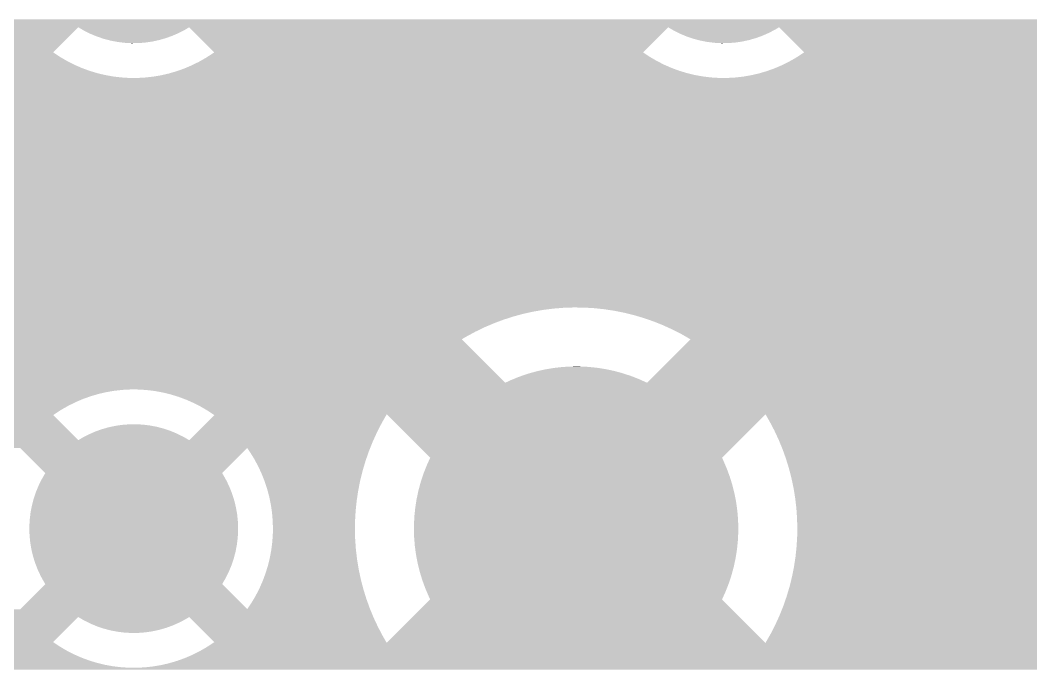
# Model space of a CAD drawing. Extents: x 295 to 953, y 10 to 290.
# Drawn here: x 568.9 to 578.47, y 105.11 to 111.26 of the extents above; entities that cross this region are included whole.
import ezdxf

# ---------------------------------------------------------------- set-up
doc = ezdxf.new("R2010")
doc.units = 0
doc.header["$LTSCALE"] = 5
doc.header["$MEASUREMENT"] = 0
doc.layers.add('PWR1', color=7, linetype='CONTINUOUS')

msp = doc.modelspace()

# ---------------------------------------------------------------- linework, layer by layer
at = {"layer": 'PWR1'}
for points in [[(562.9906, 111.2486), (562.9906, 111.2643), (606.325, 111.2486), (606.3519, 111.2643)], [(562.9906, 111.1898), (562.9906, 111.2486), (606.2499, 111.1898), (606.325, 111.2486)], [(562.9906, 110.9522), (562.9906, 111.1898), (569.2123, 110.9522), (569.4499, 111.1898)], [(569.489, 111.167), (569.4499, 111.1898), (570.463, 111.167), (570.5012, 111.1898)], [(569.5074, 111.1563), (569.489, 111.167), (570.4427, 111.1563), (570.463, 111.167)], [(569.5481, 111.1362), (569.5074, 111.1563), (570.4041, 111.1362), (570.4427, 111.1563)], [(570.7388, 110.9522), (570.5012, 111.1898), (574.8004, 110.9522), (575.0379, 111.1898)], [(575.077, 111.167), (575.0379, 111.1898), (576.051, 111.167), (576.0892, 111.1898)], [(575.0954, 111.1563), (575.077, 111.167), (576.0307, 111.1563), (576.051, 111.167)], [(575.1361, 111.1362), (575.0954, 111.1563), (575.9921, 111.1362), (576.0307, 111.1563)], [(576.2338, 111.0452), (576.0892, 111.1898), (606.0654, 111.0452), (606.2499, 111.1898)], [(569.567, 111.1269), (569.5481, 111.1362), (570.3829, 111.1269), (570.4041, 111.1362)], [(569.6091, 111.1094), (569.567, 111.1269), (570.3433, 111.1094), (570.3829, 111.1269)], [(569.6284, 111.1015), (569.6091, 111.1094), (570.3213, 111.1015), (570.3433, 111.1094)], [(569.6719, 111.0868), (569.6284, 111.1015), (570.2808, 111.0868), (570.3213, 111.1015)], [(569.6914, 111.0802), (569.6719, 111.0868), (570.2579, 111.0802), (570.2808, 111.0868)], [(569.7362, 111.0684), (569.6914, 111.0802), (570.2169, 111.0684), (570.2579, 111.0802)], [(569.7557, 111.0633), (569.7362, 111.0684), (570.1931, 111.0633), (570.2169, 111.0684)], [(569.8019, 111.0544), (569.7557, 111.0633), (570.1519, 111.0544), (570.1931, 111.0633)], [(575.155, 111.1269), (575.1361, 111.1362), (575.9709, 111.1269), (575.9921, 111.1362)], [(575.1971, 111.1094), (575.155, 111.1269), (575.9313, 111.1094), (575.9709, 111.1269)], [(575.2164, 111.1015), (575.1971, 111.1094), (575.9093, 111.1015), (575.9313, 111.1094)], [(575.2599, 111.0868), (575.2164, 111.1015), (575.8688, 111.0868), (575.9093, 111.1015)], [(575.2794, 111.0802), (575.2599, 111.0868), (575.8459, 111.0802), (575.8688, 111.0868)], [(575.3242, 111.0684), (575.2794, 111.0802), (575.8049, 111.0684), (575.8459, 111.0802)], [(575.3437, 111.0633), (575.3242, 111.0684), (575.7811, 111.0633), (575.8049, 111.0684)], [(575.3899, 111.0544), (575.3437, 111.0633), (575.7399, 111.0544), (575.7811, 111.0633)], [(569.821, 111.0507), (569.8019, 111.0544), (570.1267, 111.0507), (570.1519, 111.0544)], [(569.869, 111.0447), (569.821, 111.0507), (570.0861, 111.0447), (570.1267, 111.0507)], [(569.887, 111.0425), (569.869, 111.0447), (570.0578, 111.0425), (570.0861, 111.0447)], [(569.9401, 111.0395), (569.887, 111.0425), (570.0198, 111.0395), (570.0578, 111.0425)], [(569.9533, 111.0388), (569.9401, 111.0395), (569.9533, 111.0388), (570.0198, 111.0395)], [(575.409, 111.0507), (575.3899, 111.0544), (575.7147, 111.0507), (575.7399, 111.0544)], [(575.457, 111.0447), (575.409, 111.0507), (575.6741, 111.0447), (575.7147, 111.0507)], [(575.475, 111.0425), (575.457, 111.0447), (575.6458, 111.0425), (575.6741, 111.0447)], [(575.5281, 111.0395), (575.475, 111.0425), (575.6078, 111.0395), (575.6458, 111.0425)], [(575.5413, 111.0388), (575.5281, 111.0395), (575.5413, 111.0388), (575.6078, 111.0395)], [(576.3268, 110.9522), (576.2338, 111.0452), (605.9752, 110.9522), (606.0654, 111.0452)], [(562.9906, 110.9096), (562.9906, 110.9522), (569.2761, 110.9096), (569.2123, 110.9522)], [(562.9906, 110.8708), (562.9906, 110.9096), (569.3424, 110.8708), (569.2761, 110.9096)], [(562.9906, 110.8359), (562.9906, 110.8708), (569.4108, 110.8359), (569.3424, 110.8708)], [(570.5951, 110.8634), (570.608, 110.8708), (574.9449, 110.8634), (574.9304, 110.8708)], [(570.608, 110.8708), (570.6618, 110.9014), (574.9304, 110.8708), (574.8781, 110.9014)], [(570.6618, 110.9014), (570.6743, 110.9096), (574.8781, 110.9014), (574.8641, 110.9096)], [(570.6743, 110.9096), (570.7261, 110.9433), (574.8641, 110.9096), (574.8136, 110.9433)], [(570.7261, 110.9433), (570.7386, 110.9522), (574.8136, 110.9433), (574.8003, 110.9522)], [(570.7386, 110.9522), (570.7388, 110.9522), (574.8003, 110.9522), (574.8004, 110.9522)], [(576.1831, 110.8634), (576.2498, 110.9014), (605.8889, 110.8634), (605.9258, 110.9014)], [(576.2498, 110.9014), (576.3141, 110.9433), (605.9258, 110.9014), (605.9665, 110.9433)], [(576.3141, 110.9433), (576.3268, 110.9522), (605.9665, 110.9433), (605.9752, 110.9522)], [(562.9906, 110.805), (562.9906, 110.8359), (569.4811, 110.805), (569.4108, 110.8359)], [(562.9906, 110.7783), (562.9906, 110.805), (569.5531, 110.7783), (569.4811, 110.805)], [(562.9906, 110.7559), (562.9906, 110.7783), (569.6265, 110.7559), (569.5531, 110.7783)], [(570.3233, 110.7559), (570.3833, 110.7735), (575.2145, 110.7559), (575.157, 110.7735)], [(570.3833, 110.7735), (570.397, 110.7783), (575.157, 110.7735), (575.1411, 110.7783)], [(570.397, 110.7783), (570.4556, 110.7993), (575.1411, 110.7783), (575.0845, 110.7993)], [(570.4556, 110.7993), (570.4691, 110.805), (575.0845, 110.7993), (575.0691, 110.805)], [(570.4691, 110.805), (570.5263, 110.8293), (575.0691, 110.805), (575.0137, 110.8293)], [(570.5263, 110.8293), (570.5395, 110.8359), (575.0137, 110.8293), (574.9988, 110.8359)], [(570.5395, 110.8359), (570.5951, 110.8634), (574.9988, 110.8359), (574.9449, 110.8634)], [(575.8976, 110.7519), (575.9713, 110.7735), (605.7939, 110.7519), (605.8098, 110.7735)], [(575.9713, 110.7735), (576.0436, 110.7993), (605.8098, 110.7735), (605.8289, 110.7993)], [(576.0436, 110.7993), (576.0653, 110.8085), (605.8289, 110.7993), (605.8357, 110.8085)], [(576.0653, 110.8085), (576.1143, 110.8293), (605.8357, 110.8085), (605.8558, 110.8293)], [(576.1143, 110.8293), (576.1831, 110.8634), (605.8558, 110.8293), (605.8889, 110.8634)], [(562.9906, 110.7377), (562.9906, 110.7559), (569.7011, 110.7377), (569.6265, 110.7559)], [(562.9906, 110.7239), (562.9906, 110.7377), (569.7766, 110.7239), (569.7011, 110.7377)], [(562.9906, 110.7146), (562.9906, 110.7239), (569.8528, 110.7146), (569.7766, 110.7239)], [(562.9906, 110.7096), (562.9906, 110.7146), (569.9294, 110.7096), (569.8528, 110.7146)], [(562.9906, 110.7092), (562.9906, 110.7096), (570.0062, 110.7092), (569.9294, 110.7096)], [(562.9906, 110.543), (562.9906, 110.7092), (605.64, 110.543), (605.7624, 110.7092)], [(570.0062, 110.7092), (570.0148, 110.7096), (575.5942, 110.7092), (575.5174, 110.7096)], [(570.0148, 110.7096), (570.0828, 110.7132), (575.5174, 110.7096), (575.4619, 110.7132)], [(570.0828, 110.7132), (570.095, 110.7146), (575.4619, 110.7132), (575.4408, 110.7146)], [(570.095, 110.7146), (570.1591, 110.7217), (575.4408, 110.7146), (575.3829, 110.7217)], [(570.1591, 110.7217), (570.1724, 110.7239), (575.3829, 110.7217), (575.3646, 110.7239)], [(570.1724, 110.7239), (570.2348, 110.7346), (575.3646, 110.7239), (575.3063, 110.7346)], [(570.2348, 110.7346), (570.2484, 110.7377), (575.3063, 110.7346), (575.2891, 110.7377)], [(570.2484, 110.7377), (570.3096, 110.7519), (575.2891, 110.7377), (575.231, 110.7519)], [(570.3096, 110.7519), (570.3233, 110.7559), (575.231, 110.7519), (575.2145, 110.7559)], [(575.5942, 110.7092), (575.6708, 110.7132), (605.7624, 110.7092), (605.7654, 110.7132)], [(575.6708, 110.7132), (575.7471, 110.7217), (605.7654, 110.7132), (605.7716, 110.7217)], [(575.7471, 110.7217), (575.8228, 110.7346), (605.7716, 110.7217), (605.7812, 110.7346)], [(575.8228, 110.7346), (575.8976, 110.7519), (605.7812, 110.7346), (605.7939, 110.7519)], [(562.9906, 110.2535), (562.9906, 110.543), (605.4819, 110.2535), (605.64, 110.543)], [(562.9906, 109.9453), (562.9906, 110.2535), (605.3645, 109.9453), (605.4819, 110.2535)], [(562.9906, 109.6241), (562.9906, 109.9453), (605.2897, 109.6241), (605.3645, 109.9453)], [(562.9906, 109.2957), (562.9906, 109.6241), (605.259, 109.2957), (605.2897, 109.6241)], [(562.9906, 109.2336), (562.9906, 109.2957), (605.2582, 109.2336), (605.259, 109.2957)], [(562.9906, 108.9045), (562.9906, 109.2336), (605.2805, 108.9045), (605.2582, 109.2336)], [(562.9906, 108.5815), (562.9906, 108.9045), (605.3471, 108.5815), (605.2805, 108.9045)], [(562.9906, 108.535), (562.9906, 108.5815), (605.3635, 108.535), (605.3471, 108.5815)], [(562.9906, 108.5316), (562.9906, 108.535), (574.0463, 108.5316), (574.143, 108.535)], [(562.9906, 108.5239), (562.9906, 108.5316), (573.9498, 108.5239), (574.0463, 108.5316)], [(562.9906, 108.5116), (562.9906, 108.5239), (573.8538, 108.5116), (573.9498, 108.5239)], [(562.9906, 108.495), (562.9906, 108.5116), (573.7585, 108.495), (573.8538, 108.5116)], [(562.9906, 108.474), (562.9906, 108.495), (573.664, 108.474), (573.7585, 108.495)], [(562.9906, 108.4486), (562.9906, 108.474), (573.5706, 108.4486), (573.664, 108.474)], [(574.2398, 108.5338), (574.143, 108.535), (605.3639, 108.5338), (605.3635, 108.535)], [(574.3364, 108.5282), (574.2398, 108.5338), (605.3658, 108.5282), (605.3639, 108.5338)], [(574.4327, 108.5181), (574.3364, 108.5282), (605.3694, 108.5181), (605.3658, 108.5282)], [(574.5284, 108.5036), (574.4327, 108.5181), (605.3745, 108.5036), (605.3694, 108.5181)], [(574.6233, 108.4847), (574.5284, 108.5036), (605.3812, 108.4847), (605.3745, 108.5036)], [(574.7172, 108.4615), (574.6233, 108.4847), (605.3894, 108.4615), (605.3812, 108.4847)], [(562.9906, 108.4189), (562.9906, 108.4486), (573.4785, 108.4189), (573.5706, 108.4486)], [(562.9906, 108.385), (562.9906, 108.4189), (573.3878, 108.385), (573.4785, 108.4189)], [(562.9906, 108.347), (562.9906, 108.385), (573.2988, 108.347), (573.3878, 108.385)], [(574.81, 108.4339), (574.7172, 108.4615), (605.3991, 108.4339), (605.3894, 108.4615)], [(574.9014, 108.402), (574.81, 108.4339), (605.4103, 108.402), (605.3991, 108.4339)], [(574.9912, 108.366), (574.9014, 108.402), (605.423, 108.366), (605.4103, 108.402)], [(562.9906, 108.3049), (562.9906, 108.347), (573.2117, 108.3049), (573.2988, 108.347)], [(562.9906, 108.2588), (562.9906, 108.3049), (573.1266, 108.2588), (573.2117, 108.3049)], [(575.0793, 108.3259), (574.9912, 108.366), (605.4371, 108.3259), (605.423, 108.366)], [(575.1654, 108.2817), (575.0793, 108.3259), (605.4527, 108.2817), (605.4371, 108.3259)], [(575.1852, 108.2704), (575.1654, 108.2817), (605.4567, 108.2704), (605.4527, 108.2817)], [(562.9906, 108.2337), (562.9906, 108.2588), (573.0838, 108.2337), (573.1266, 108.2588)], [(562.9906, 107.822), (562.9906, 108.2337), (573.4954, 107.822), (573.0838, 108.2337)], [(574.9927, 107.9769), (575.2493, 108.2336), (605.6073, 107.9769), (605.4756, 108.2336)], [(575.2493, 108.2336), (575.1852, 108.2704), (605.4756, 108.2336), (605.4567, 108.2704)], [(573.6494, 107.8862), (573.7078, 107.9062), (574.685, 107.8862), (574.624, 107.9062)], [(573.7078, 107.9062), (573.7284, 107.9121), (574.624, 107.9062), (574.6062, 107.9121)], [(573.7284, 107.9121), (573.7875, 107.9288), (574.6062, 107.9121), (574.544, 107.9288)], [(573.7875, 107.9288), (573.8088, 107.9336), (574.544, 107.9288), (574.5262, 107.9336)], [(573.8088, 107.9336), (573.8684, 107.9471), (574.5262, 107.9336), (574.4628, 107.9471)], [(573.8684, 107.9471), (573.8904, 107.9508), (574.4628, 107.9471), (574.4451, 107.9508)], [(573.8904, 107.9508), (573.9501, 107.961), (574.4451, 107.9508), (574.3804, 107.961)], [(573.9501, 107.961), (573.9734, 107.9637), (574.3804, 107.961), (574.3632, 107.9637)], [(573.9734, 107.9637), (574.0324, 107.9704), (574.3632, 107.9637), (574.2967, 107.9704)], [(574.0324, 107.9704), (574.0591, 107.972), (574.2967, 107.9704), (574.2808, 107.972)], [(574.0591, 107.972), (574.1151, 107.9754), (574.2808, 107.972), (574.2093, 107.9754)], [(574.1151, 107.9754), (574.198, 107.976), (574.2093, 107.9754), (574.198, 107.976)], [(574.8377, 107.822), (574.9927, 107.9769), (605.7155, 107.822), (605.6073, 107.9769)], [(562.9906, 107.758), (562.9906, 107.822), (605.7602, 107.758), (605.7155, 107.822)], [(573.4954, 107.822), (573.5526, 107.8483), (574.8377, 107.822), (574.7796, 107.8483)], [(573.5526, 107.8483), (573.572, 107.8562), (574.7796, 107.8483), (574.7622, 107.8562)], [(573.572, 107.8562), (573.6294, 107.8794), (574.7622, 107.8562), (574.7026, 107.8794)], [(573.6294, 107.8794), (573.6494, 107.8862), (574.7026, 107.8794), (574.685, 107.8862)], [(562.9906, 107.754), (562.9906, 107.758), (569.8683, 107.754), (569.9449, 107.758)], [(562.9906, 107.7455), (562.9906, 107.754), (569.792, 107.7455), (569.8683, 107.754)], [(562.9906, 107.7326), (562.9906, 107.7455), (569.7163, 107.7326), (569.792, 107.7455)], [(562.9906, 107.7153), (562.9906, 107.7326), (569.6415, 107.7153), (569.7163, 107.7326)], [(562.9906, 107.6937), (562.9906, 107.7153), (569.5678, 107.6937), (569.6415, 107.7153)], [(570.0217, 107.7576), (569.9449, 107.758), (605.7605, 107.7576), (605.7602, 107.758)], [(570.0983, 107.7526), (570.0217, 107.7576), (605.7639, 107.7526), (605.7605, 107.7576)], [(570.1745, 107.7433), (570.0983, 107.7526), (605.7705, 107.7433), (605.7639, 107.7526)], [(570.25, 107.7295), (570.1745, 107.7433), (605.7801, 107.7295), (605.7705, 107.7433)], [(570.3246, 107.7113), (570.25, 107.7295), (605.7928, 107.7113), (605.7801, 107.7295)], [(570.3403, 107.7065), (570.3246, 107.7113), (605.7961, 107.7065), (605.7928, 107.7113)], [(570.398, 107.6889), (570.3403, 107.7065), (605.8125, 107.6889), (605.7961, 107.7065)], [(562.9906, 107.6679), (562.9906, 107.6937), (569.4955, 107.6679), (569.5678, 107.6937)], [(562.9906, 107.6379), (562.9906, 107.6679), (569.4248, 107.6379), (569.4955, 107.6679)], [(562.9906, 107.6038), (562.9906, 107.6379), (569.3561, 107.6038), (569.4248, 107.6379)], [(570.47, 107.6622), (570.398, 107.6889), (605.8371, 107.6622), (605.8125, 107.6889)], [(570.5403, 107.6313), (570.47, 107.6622), (605.8655, 107.6313), (605.8371, 107.6622)], [(570.6087, 107.5964), (570.5403, 107.6313), (605.8977, 107.5964), (605.8655, 107.6313)], [(562.9906, 107.5658), (562.9906, 107.6038), (569.2894, 107.5658), (569.3561, 107.6038)], [(562.9906, 107.5239), (562.9906, 107.5658), (569.225, 107.5239), (569.2894, 107.5658)], [(562.9906, 107.515), (562.9906, 107.5239), (569.2123, 107.515), (569.225, 107.5239)], [(562.9906, 107.2774), (562.9906, 107.515), (569.4499, 107.2774), (569.2123, 107.515)], [(570.675, 107.5576), (570.6087, 107.5964), (605.9335, 107.5576), (605.8977, 107.5964)], [(570.6622, 107.4384), (570.7388, 107.515), (572.3244, 107.4384), (572.3682, 107.515)], [(570.7276, 107.5224), (570.675, 107.5576), (605.966, 107.5224), (605.9335, 107.5576)], [(570.7388, 107.515), (570.7276, 107.5224), (572.3682, 107.515), (572.3725, 107.5224)], [(572.7841, 107.1108), (572.3725, 107.5224), (575.549, 107.1108), (575.9606, 107.5224)], [(575.9944, 107.4641), (575.9606, 107.5224), (606.0198, 107.4641), (605.966, 107.5224)], [(569.8244, 107.4165), (569.865, 107.4225), (570.1301, 107.4165), (570.0821, 107.4225)], [(569.865, 107.4225), (569.8933, 107.4247), (570.0821, 107.4225), (570.0642, 107.4247)], [(569.8933, 107.4247), (569.9313, 107.4277), (570.0642, 107.4247), (570.011, 107.4277)], [(569.9313, 107.4277), (569.9978, 107.4284), (570.011, 107.4277), (569.9978, 107.4284)], [(570.5761, 107.3523), (570.6622, 107.4384), (572.2803, 107.3523), (572.3244, 107.4384)], [(575.9973, 107.4591), (575.9944, 107.4641), (606.0259, 107.4591), (606.0198, 107.4641)], [(576.0425, 107.3734), (575.9973, 107.4591), (606.1296, 107.3734), (606.0259, 107.4591)], [(569.5084, 107.3109), (569.547, 107.331), (570.4437, 107.3109), (570.403, 107.331)], [(569.547, 107.331), (569.5682, 107.3403), (570.403, 107.331), (570.3841, 107.3403)], [(569.5682, 107.3403), (569.6078, 107.3578), (570.3841, 107.3403), (570.342, 107.3578)], [(569.6078, 107.3578), (569.6298, 107.3657), (570.342, 107.3578), (570.3227, 107.3657)], [(569.6298, 107.3657), (569.6703, 107.3804), (570.3227, 107.3657), (570.2792, 107.3804)], [(569.6703, 107.3804), (569.6932, 107.387), (570.2792, 107.3804), (570.2597, 107.387)], [(569.6932, 107.387), (569.7342, 107.3988), (570.2597, 107.387), (570.2149, 107.3988)], [(569.7342, 107.3988), (569.758, 107.4039), (570.2149, 107.3988), (570.1954, 107.4039)], [(569.758, 107.4039), (569.7992, 107.4128), (570.1954, 107.4039), (570.1492, 107.4128)], [(569.7992, 107.4128), (569.8244, 107.4165), (570.1492, 107.4128), (570.1301, 107.4165)], [(570.5012, 107.2774), (570.5761, 107.3523), (572.2461, 107.2774), (572.2803, 107.3523)], [(576.0836, 107.2858), (576.0425, 107.3734), (606.2357, 107.2858), (606.1296, 107.3734)], [(562.9906, 107.2642), (562.9906, 107.2774), (572.2401, 107.2642), (572.2461, 107.2774)], [(562.9906, 107.2029), (562.9906, 107.2642), (572.2155, 107.2029), (572.2401, 107.2642)], [(569.4499, 107.2774), (569.4881, 107.3002), (570.5012, 107.2774), (570.4621, 107.3002)], [(569.4881, 107.3002), (569.5084, 107.3109), (570.4621, 107.3002), (570.4437, 107.3109)], [(576.0967, 107.2541), (576.0836, 107.2858), (606.2741, 107.2541), (606.2357, 107.2858)], [(576.1206, 107.1964), (576.0967, 107.2541), (606.3673, 107.1964), (606.2741, 107.2541)], [(569.1377, 106.9653), (568.9001, 107.2029), (570.8134, 106.9653), (571.051, 107.2029)], [(571.0704, 107.1744), (571.051, 107.2029), (572.2041, 107.1744), (572.2155, 107.2029)], [(571.077, 107.1648), (571.0704, 107.1744), (572.2008, 107.1648), (572.2041, 107.1744)], [(571.1174, 107.0995), (571.077, 107.1648), (572.178, 107.0995), (572.2008, 107.1648)], [(576.1535, 107.1054), (576.1206, 107.1964), (606.5142, 107.1054), (606.3673, 107.1964)], [(571.1262, 107.083), (571.1174, 107.0995), (572.1723, 107.083), (572.178, 107.0995)], [(571.1538, 107.0319), (571.1262, 107.083), (572.1571, 107.0319), (572.1723, 107.083)], [(572.7387, 107.0061), (572.75, 107.0352), (575.595, 107.0061), (575.5825, 107.0352)], [(572.75, 107.0352), (572.7713, 107.0823), (575.5825, 107.0352), (575.5624, 107.0823)], [(572.7713, 107.0823), (572.7841, 107.1107), (575.5624, 107.0823), (575.549, 107.1107)], [(572.7841, 107.1107), (572.7841, 107.1108), (575.549, 107.1107), (575.549, 107.1108)], [(576.1612, 107.0804), (576.1535, 107.1054), (606.5545, 107.0804), (606.5142, 107.1054)], [(576.1821, 107.0129), (576.1612, 107.0804), (606.706, 107.0129), (606.5545, 107.0804)], [(569.1043, 106.9078), (569.1267, 106.9463), (570.8462, 106.9078), (570.825, 106.9463)], [(569.1267, 106.9463), (569.1377, 106.9652), (570.825, 106.9463), (570.8134, 106.9652)], [(569.1377, 106.9652), (569.1377, 106.9653), (570.8134, 106.9652), (570.8134, 106.9653)], [(571.1733, 106.9903), (571.1538, 107.0319), (572.1447, 106.9903), (572.1571, 107.0319)], [(571.1863, 106.9623), (571.1733, 106.9903), (572.1378, 106.9623), (572.1447, 106.9903)], [(571.2125, 106.8963), (571.1863, 106.9623), (572.1214, 106.8963), (572.1378, 106.9623)], [(572.7102, 106.9283), (572.7199, 106.958), (575.6235, 106.9283), (575.6126, 106.958)], [(572.7199, 106.958), (572.7387, 107.0061), (575.6126, 106.958), (575.595, 107.0061)], [(576.1994, 106.9462), (576.1821, 107.0129), (606.8558, 106.9462), (606.706, 107.0129)], [(576.2064, 106.9192), (576.1994, 106.9462), (606.9481, 106.9192), (606.8558, 106.9462)], [(569.0664, 106.8279), (569.0748, 106.8482), (570.8852, 106.8279), (570.8757, 106.8482)], [(569.0748, 106.8482), (569.0946, 106.8881), (570.8757, 106.8482), (570.8571, 106.8881)], [(569.0946, 106.8881), (569.1043, 106.9078), (570.8571, 106.8881), (570.8462, 106.9078)], [(571.2147, 106.891), (571.2125, 106.8963), (572.1204, 106.891), (572.1214, 106.8963)], [(571.2388, 106.8181), (571.2147, 106.891), (572.1059, 106.8181), (572.1204, 106.891)], [(572.6725, 106.7992), (572.6859, 106.849), (575.66, 106.7992), (575.6477, 106.849)], [(572.6859, 106.849), (572.6941, 106.8793), (575.6477, 106.849), (575.6385, 106.8793)], [(572.6941, 106.8793), (572.7102, 106.9283), (575.6385, 106.8793), (575.6235, 106.9283)], [(576.2202, 106.8538), (576.2064, 106.9192), (607.1725, 106.8538), (606.9481, 106.9192)], [(576.2264, 106.8245), (576.2202, 106.8538), (607.3686, 106.8245), (607.1725, 106.8538)], [(569.0282, 106.7237), (569.0424, 106.7659), (570.9224, 106.7237), (570.9093, 106.7659)], [(569.0424, 106.7659), (569.0494, 106.7868), (570.9093, 106.7659), (570.9012, 106.7868)], [(569.0494, 106.7868), (569.0664, 106.8279), (570.9012, 106.7868), (570.8852, 106.8279)], [(571.2433, 106.8014), (571.2388, 106.8181), (572.1025, 106.8014), (572.1059, 106.8181)], [(571.2587, 106.744), (571.2433, 106.8014), (572.0938, 106.744), (572.1025, 106.8014)], [(572.6553, 106.7182), (572.666, 106.7686), (575.6773, 106.7182), (575.6676, 106.7686)], [(572.666, 106.7686), (572.6725, 106.7992), (575.6676, 106.7686), (575.66, 106.7992)], [(576.2296, 106.8051), (576.2264, 106.8245), (607.4987, 106.8051), (607.3686, 106.8245)], [(576.2302, 106.8009), (576.2296, 106.8051), (607.8285, 106.8009), (607.4987, 106.8051)], [(576.2368, 106.761), (576.2302, 106.8009), (614.9015, 106.761), (614.9167, 106.8009)], [(576.242, 106.729), (576.2368, 106.761), (614.896, 106.729), (614.9015, 106.761)], [(569.007, 106.6378), (569.0112, 106.6595), (570.9446, 106.6378), (570.9394, 106.6595)], [(569.0112, 106.6595), (569.0225, 106.7024), (570.9394, 106.6595), (570.9291, 106.7024)], [(569.0225, 106.7024), (569.0282, 106.7237), (570.9291, 106.7024), (570.9224, 106.7237)], [(571.2666, 106.7057), (571.2587, 106.744), (572.088, 106.7057), (572.0938, 106.744)], [(571.2743, 106.6688), (571.2666, 106.7057), (572.0842, 106.6688), (572.088, 106.7057)], [(571.283, 106.6095), (571.2743, 106.6688), (572.078, 106.6095), (572.0842, 106.6688)], [(572.6425, 106.6363), (572.6505, 106.6872), (575.6901, 106.6363), (575.6832, 106.6872)], [(572.6505, 106.6872), (572.6553, 106.7182), (575.6832, 106.6872), (575.6773, 106.7182)], [(576.2531, 106.6329), (576.242, 106.729), (614.8794, 106.6329), (614.896, 106.729)], [(568.9905, 106.5282), (568.9959, 106.5722), (570.9601, 106.5282), (570.9557, 106.5722)], [(568.9959, 106.5722), (568.9986, 106.5942), (570.9557, 106.5722), (570.952, 106.5942)], [(568.9986, 106.5942), (569.007, 106.6378), (570.952, 106.5942), (570.9446, 106.6378)], [(571.2854, 106.5928), (571.283, 106.6095), (572.077, 106.5928), (572.078, 106.6095)], [(571.2921, 106.5163), (571.2854, 106.5928), (572.0725, 106.5163), (572.077, 106.5928)], [(572.6341, 106.5538), (572.6393, 106.6051), (575.6985, 106.5538), (575.6943, 106.6051)], [(572.6393, 106.6051), (572.6425, 106.6363), (575.6943, 106.6051), (575.6901, 106.6363)], [(576.2598, 106.5363), (576.2531, 106.6329), (614.8627, 106.5363), (614.8794, 106.6329)], [(568.9865, 106.4396), (568.9867, 106.4618), (570.9646, 106.4396), (570.9639, 106.4618)], [(568.9867, 106.4618), (568.9892, 106.5061), (570.9639, 106.4618), (570.9624, 106.5061)], [(568.9892, 106.5061), (568.9905, 106.5282), (570.9624, 106.5061), (570.9601, 106.5282)], [(571.2922, 106.5128), (571.2921, 106.5163), (572.0723, 106.5128), (572.0725, 106.5163)], [(571.2943, 106.4396), (571.2922, 106.5128), (572.0711, 106.4396), (572.0723, 106.5128)], [(572.6299, 106.4396), (572.6302, 106.4711), (575.7033, 106.4396), (575.7024, 106.4711)], [(572.6302, 106.4711), (572.6326, 106.5225), (575.7024, 106.4711), (575.701, 106.5225)], [(572.6326, 106.5225), (572.6341, 106.5538), (575.701, 106.5225), (575.6985, 106.5538)], [(576.2599, 106.5313), (576.2598, 106.5363), (614.8618, 106.5313), (614.8627, 106.5363)], [(576.2621, 106.4396), (576.2599, 106.5313), (614.8584, 106.4396), (614.8618, 106.5313)], [(568.9872, 106.4174), (568.9865, 106.4396), (570.9644, 106.4174), (570.9646, 106.4396)], [(568.9887, 106.3731), (568.9872, 106.4174), (570.9619, 106.3731), (570.9644, 106.4174)], [(568.991, 106.351), (568.9887, 106.3731), (570.9606, 106.351), (570.9619, 106.3731)], [(571.2903, 106.3429), (571.2935, 106.3935), (572.0733, 106.3429), (572.0721, 106.3935)], [(571.2935, 106.3935), (571.2943, 106.4396), (572.0721, 106.3935), (572.0711, 106.4396)], [(572.6307, 106.4081), (572.6299, 106.4396), (575.7029, 106.4081), (575.7032, 106.4396)], [(572.6299, 106.4396), (572.6299, 106.4396), (575.7032, 106.4396), (575.7033, 106.4396)], [(572.6321, 106.3567), (572.6307, 106.4081), (575.7005, 106.3567), (575.7029, 106.4081)], [(576.2552, 106.2697), (576.2608, 106.3664), (614.8747, 106.2697), (614.8654, 106.3664)], [(576.2608, 106.3664), (576.2621, 106.4396), (614.8654, 106.3664), (614.8584, 106.4396)], [(568.9954, 106.307), (568.991, 106.351), (570.9552, 106.307), (570.9606, 106.351)], [(568.9991, 106.285), (568.9954, 106.307), (570.9525, 106.285), (570.9552, 106.307)], [(569.0065, 106.2414), (568.9991, 106.285), (570.9441, 106.2414), (570.9525, 106.285)], [(571.2799, 106.2463), (571.2886, 106.3168), (572.08, 106.2463), (572.0751, 106.3168)], [(571.2886, 106.3168), (571.2903, 106.3429), (572.0751, 106.3168), (572.0733, 106.3429)], [(572.6346, 106.3254), (572.6321, 106.3567), (575.699, 106.3254), (575.7005, 106.3567)], [(572.6388, 106.2741), (572.6346, 106.3254), (575.6938, 106.2741), (575.699, 106.3254)], [(572.643, 106.2429), (572.6388, 106.2741), (575.6906, 106.2429), (575.6938, 106.2741)], [(576.2487, 106.2076), (576.2552, 106.2697), (614.8807, 106.2076), (614.8747, 106.2697)], [(569.0117, 106.2197), (569.0065, 106.2414), (570.9399, 106.2197), (570.9441, 106.2414)], [(569.022, 106.1768), (569.0117, 106.2197), (570.9286, 106.1768), (570.9399, 106.2197)], [(569.0287, 106.1555), (569.022, 106.1768), (570.9229, 106.1555), (570.9286, 106.1768)], [(571.2654, 106.1651), (571.2792, 106.2406), (572.0894, 106.1651), (572.0806, 106.2406)], [(571.2792, 106.2406), (571.2799, 106.2463), (572.0806, 106.2406), (572.08, 106.2463)], [(572.6499, 106.192), (572.643, 106.2429), (575.6826, 106.192), (575.6906, 106.2429)], [(572.6559, 106.161), (572.6499, 106.192), (575.6778, 106.161), (575.6826, 106.192)], [(576.2306, 106.0778), (576.2451, 106.1735), (614.919, 106.0778), (614.8907, 106.1735)], [(576.2451, 106.1735), (576.2487, 106.2076), (614.8907, 106.1735), (614.8807, 106.2076)], [(569.0418, 106.1133), (569.0287, 106.1555), (570.9087, 106.1133), (570.9229, 106.1555)], [(569.0499, 106.0924), (569.0418, 106.1133), (570.9017, 106.0924), (570.9087, 106.1133)], [(569.0659, 106.0513), (569.0499, 106.0924), (570.8847, 106.0513), (570.9017, 106.0924)], [(571.2363, 106.0547), (571.2473, 106.0905), (572.1067, 106.0547), (572.1009, 106.0905)], [(571.2473, 106.0905), (571.2618, 106.1502), (572.1009, 106.0905), (572.0911, 106.1502)], [(571.2618, 106.1502), (571.2654, 106.1651), (572.0911, 106.1502), (572.0894, 106.1651)], [(572.6655, 106.1106), (572.6559, 106.161), (575.6671, 106.1106), (575.6778, 106.161)], [(572.6731, 106.08), (572.6655, 106.1106), (575.6606, 106.08), (575.6671, 106.1106)], [(572.6854, 106.0302), (572.6731, 106.08), (575.6472, 106.0302), (575.6606, 106.08)], [(576.2119, 105.984), (576.2306, 106.0778), (614.9468, 105.984), (614.919, 106.0778)], [(569.0754, 106.031), (569.0659, 106.0513), (570.8763, 106.031), (570.8847, 106.0513)], [(569.094, 105.9911), (569.0754, 106.031), (570.8565, 105.9911), (570.8763, 106.031)], [(569.1049, 105.9714), (569.094, 105.9911), (570.8468, 105.9714), (570.8565, 105.9911)], [(571.2036, 105.96), (571.2248, 106.0171), (572.1267, 105.96), (572.1146, 106.0171)], [(571.2248, 106.0171), (571.2363, 106.0547), (572.1146, 106.0171), (572.1067, 106.0547)], [(572.6946, 105.9999), (572.6854, 106.0302), (575.639, 105.9999), (575.6472, 106.0302)], [(572.7096, 105.9509), (572.6946, 105.9999), (575.6229, 105.9509), (575.639, 105.9999)], [(576.1884, 105.8889), (576.2117, 105.9829), (614.9962, 105.8889), (614.9474, 105.9829)], [(576.2117, 105.9829), (576.2119, 105.984), (614.9474, 105.9829), (614.9468, 105.984)], [(568.9001, 105.6763), (569.1377, 105.9139), (571.051, 105.6763), (570.8134, 105.9139)], [(569.1261, 105.9329), (569.1049, 105.9714), (570.8244, 105.9329), (570.8468, 105.9714)], [(569.1377, 105.914), (569.1261, 105.9329), (570.8134, 105.914), (570.8244, 105.9329)], [(569.1377, 105.9139), (569.1377, 105.914), (570.8134, 105.9139), (570.8134, 105.914)], [(571.1673, 105.8748), (571.1981, 105.9451), (572.1488, 105.8748), (572.1305, 105.9451)], [(571.1981, 105.9451), (571.2036, 105.96), (572.1305, 105.9451), (572.1267, 105.96)], [(572.7205, 105.9212), (572.7096, 105.9509), (575.6132, 105.9212), (575.6229, 105.9509)], [(572.7381, 105.8731), (572.7205, 105.9212), (575.5944, 105.8731), (575.6132, 105.9212)], [(576.1608, 105.7962), (576.1884, 105.8889), (615.0443, 105.7962), (614.9962, 105.8889)], [(571.1133, 105.7738), (571.1324, 105.8064), (572.1796, 105.7738), (572.1695, 105.8064)], [(571.1324, 105.8064), (571.1629, 105.8663), (572.1695, 105.8064), (572.151, 105.8663)], [(571.1629, 105.8663), (571.1673, 105.8748), (572.151, 105.8663), (572.1488, 105.8748)], [(572.7506, 105.844), (572.7381, 105.8731), (575.5831, 105.844), (575.5944, 105.8731)], [(572.7707, 105.7969), (572.7506, 105.844), (575.5618, 105.7969), (575.5831, 105.844)], [(572.7841, 105.7685), (572.7707, 105.7969), (575.549, 105.7685), (575.5618, 105.7969)], [(576.1542, 105.7772), (576.1608, 105.7962), (615.0542, 105.7772), (615.0443, 105.7962)], [(571.0553, 105.6828), (571.0936, 105.7402), (572.2125, 105.6828), (572.1918, 105.7402)], [(571.0936, 105.7402), (571.1133, 105.7738), (572.1918, 105.7402), (572.1796, 105.7738)], [(572.3725, 105.3568), (572.7841, 105.7684), (575.9606, 105.3568), (575.549, 105.7684)], [(572.7841, 105.7684), (572.7841, 105.7685), (575.549, 105.7684), (575.549, 105.7685)], [(576.093, 105.615), (576.129, 105.7048), (615.1829, 105.615), (615.1117, 105.7048)], [(576.129, 105.7048), (576.1542, 105.7772), (615.1117, 105.7048), (615.0542, 105.7772)], [(562.9906, 105.6018), (562.9906, 105.6763), (572.246, 105.6018), (572.2152, 105.6763)], [(562.9906, 105.3642), (562.9906, 105.6018), (569.2123, 105.3642), (569.4499, 105.6018)], [(569.489, 105.579), (569.4499, 105.6018), (570.463, 105.579), (570.5012, 105.6018)], [(570.5096, 105.5934), (570.5012, 105.6018), (572.2495, 105.5934), (572.246, 105.6018)], [(571.051, 105.6763), (571.0553, 105.6828), (572.2152, 105.6763), (572.2125, 105.6828)], [(576.0837, 105.5946), (576.093, 105.615), (615.1991, 105.5946), (615.1829, 105.615)], [(569.5074, 105.5683), (569.489, 105.579), (570.4427, 105.5683), (570.463, 105.579)], [(569.5481, 105.5482), (569.5074, 105.5683), (570.4041, 105.5482), (570.4427, 105.5683)], [(569.567, 105.5389), (569.5481, 105.5482), (570.3829, 105.5389), (570.4041, 105.5482)], [(569.6091, 105.5214), (569.567, 105.5389), (570.3433, 105.5214), (570.3829, 105.5389)], [(569.6284, 105.5135), (569.6091, 105.5214), (570.3213, 105.5135), (570.3433, 105.5214)], [(569.6719, 105.4988), (569.6284, 105.5135), (570.2808, 105.4988), (570.3213, 105.5135)], [(570.5972, 105.5058), (570.5096, 105.5934), (572.2906, 105.5058), (572.2495, 105.5934)], [(570.6829, 105.4201), (570.5972, 105.5058), (572.3358, 105.4201), (572.2906, 105.5058)], [(576.0283, 105.4791), (576.049, 105.5195), (610.0273, 105.4791), (610.3546, 105.5195)], [(576.049, 105.5195), (576.0528, 105.5269), (615.2868, 105.5195), (615.2781, 105.5269)], [(576.0528, 105.5269), (576.0837, 105.5946), (615.2781, 105.5269), (615.1991, 105.5946)], [(569.6914, 105.4922), (569.6719, 105.4988), (570.2579, 105.4922), (570.2808, 105.4988)], [(569.7362, 105.4804), (569.6914, 105.4922), (570.2169, 105.4804), (570.2579, 105.4922)], [(569.7557, 105.4753), (569.7362, 105.4804), (570.1931, 105.4753), (570.2169, 105.4804)], [(569.8019, 105.4664), (569.7557, 105.4753), (570.1519, 105.4664), (570.1931, 105.4753)], [(569.821, 105.4627), (569.8019, 105.4664), (570.1267, 105.4627), (570.1519, 105.4664)], [(569.869, 105.4567), (569.821, 105.4627), (570.0861, 105.4567), (570.1267, 105.4627)], [(569.887, 105.4545), (569.869, 105.4567), (570.0578, 105.4545), (570.0861, 105.4567)], [(569.9401, 105.4515), (569.887, 105.4545), (570.0198, 105.4515), (570.0578, 105.4545)], [(569.9533, 105.4508), (569.9401, 105.4515), (569.9533, 105.4508), (570.0198, 105.4515)], [(570.7388, 105.3642), (570.6829, 105.4201), (572.3682, 105.3642), (572.3358, 105.4201)], [(575.9824, 105.3949), (576.0087, 105.4408), (609.7084, 105.3949), (609.8821, 105.4408)], [(576.0087, 105.4408), (576.0283, 105.4791), (609.8821, 105.4408), (610.0273, 105.4791)], [(562.9906, 105.3216), (562.9906, 105.3642), (569.2761, 105.3216), (569.2123, 105.3642)], [(562.9906, 105.2828), (562.9906, 105.3216), (569.3424, 105.2828), (569.2761, 105.3216)], [(570.5951, 105.2754), (570.6618, 105.3134), (609.4208, 105.2754), (609.5123, 105.3134)], [(570.6618, 105.3134), (570.7261, 105.3553), (609.5123, 105.3134), (609.613, 105.3553)], [(570.7261, 105.3553), (570.7283, 105.3568), (609.613, 105.3553), (609.6167, 105.3568)], [(570.7283, 105.3568), (570.7388, 105.3642), (572.3725, 105.3568), (572.3682, 105.3642)], [(575.9606, 105.3568), (575.9824, 105.3949), (609.6167, 105.3568), (609.7084, 105.3949)], [(562.9906, 105.2479), (562.9906, 105.2828), (569.4108, 105.2479), (569.3424, 105.2828)], [(562.9906, 105.217), (562.9906, 105.2479), (569.4811, 105.217), (569.4108, 105.2479)], [(562.9906, 105.1903), (562.9906, 105.217), (569.5531, 105.1903), (569.4811, 105.217)], [(570.4556, 105.2113), (570.5263, 105.2413), (609.3063, 105.2113), (609.3576, 105.2413)], [(570.5263, 105.2413), (570.5808, 105.2683), (609.3576, 105.2413), (609.4038, 105.2683)], [(570.5808, 105.2683), (570.5951, 105.2754), (609.4038, 105.2683), (609.4208, 105.2754)], [(562.9906, 105.1679), (562.9906, 105.1903), (569.6265, 105.1679), (569.5531, 105.1903)], [(562.9906, 105.1497), (562.9906, 105.1679), (569.7011, 105.1497), (569.6265, 105.1679)], [(562.9906, 105.1359), (562.9906, 105.1497), (569.7766, 105.1359), (569.7011, 105.1497)], [(562.9906, 105.1266), (562.9906, 105.1359), (569.8528, 105.1266), (569.7766, 105.1359)], [(562.9906, 105.1216), (562.9906, 105.1266), (569.9294, 105.1216), (569.8528, 105.1266)], [(562.9906, 105.1212), (562.9906, 105.1216), (570.0062, 105.1212), (569.9294, 105.1216)], [(562.9906, 105.1018), (562.9906, 105.1212), (609.119, 105.1018), (609.1521, 105.1212)], [(570.0062, 105.1212), (570.0828, 105.1252), (609.1521, 105.1212), (609.159, 105.1252)], [(570.0828, 105.1252), (570.1591, 105.1337), (609.159, 105.1252), (609.1735, 105.1337)], [(570.1591, 105.1337), (570.2348, 105.1466), (609.1735, 105.1337), (609.1956, 105.1466)], [(570.2348, 105.1466), (570.3096, 105.1639), (609.1956, 105.1466), (609.2251, 105.1639)], [(570.3096, 105.1639), (570.3833, 105.1855), (609.2251, 105.1639), (609.262, 105.1855)], [(570.3833, 105.1855), (570.4556, 105.2113), (609.262, 105.1855), (609.3063, 105.2113)]]:
    msp.add_solid(points, dxfattribs=at)

doc.saveas('drawing.dxf')
